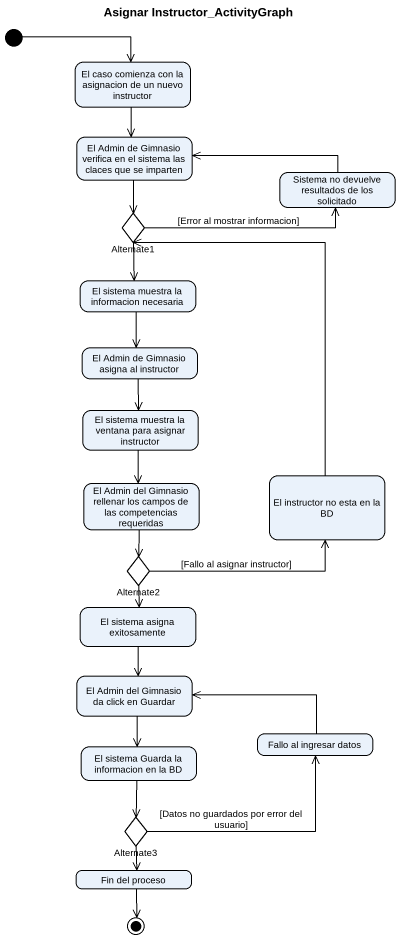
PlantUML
@startuml
title Asignar Instructor_ActivityGraph
hide empty description
state "El caso comienza con la asignacion de un nuevo instructor" as El_caso_comienza_con_la
state "El Admin de Gimnasio verifica en el sistema las claces que se imparten" as El_Admin_de_Gimnasio
state "Sistema no devuelve resultados de los solicitado" as Sistema_no_devuelve
state Alternate1 <<choice>>
state "El sistema muestra la informacion necesaria" as El_sistema_muestra_la
state "El Admin de Gimnasio asigna al instructor" as El_Admin_de_Gimnasio_asigna
state "El sistema muestra la ventana para asignar instructor" as El_sistema_muestra_la_2
state "El Admin del Gimnasio rellenar los campos de las competencias requeridas" as El_Admin_del_Gimnasio
state "El instructor no esta en la BD" as El_instructor_no_esta_en_la
state Alternate2 <<choice>>
state "El sistema asigna exitosamente" as El_sistema_asigna
state "El Admin del Gimnasio da click en Guardar" as El_Admin_del_Gimnasio_da
state "El sistema Guarda la informacion en la BD" as El_sistema_Guarda_la
state "Fallo al ingresar datos" as Fallo_al_ingresar_datos
state Alternate3 <<choice>>
state "Fin del proceso" as Fin_del_proceso
[*] -right-> El_caso_comienza_con_la
El_caso_comienza_con_la --> El_Admin_de_Gimnasio
El_Admin_de_Gimnasio --> Alternate1
Sistema_no_devuelve -left-> El_Admin_de_Gimnasio
Alternate1 -right-> Sistema_no_devuelve : [Error al mostrar informacion]
Alternate1 --> El_sistema_muestra_la
El_sistema_muestra_la --> El_Admin_de_Gimnasio_asigna
El_Admin_de_Gimnasio_asigna --> El_sistema_muestra_la_2
El_sistema_muestra_la_2 --> El_Admin_del_Gimnasio
El_Admin_del_Gimnasio --> Alternate2
El_instructor_no_esta_en_la -up-> Alternate1
Alternate2 -right-> El_instructor_no_esta_en_la : [Fallo al asignar instructor]
Alternate2 --> El_sistema_asigna
El_sistema_asigna --> El_Admin_del_Gimnasio_da
El_Admin_del_Gimnasio_da --> El_sistema_Guarda_la
El_sistema_Guarda_la --> Alternate3
Fallo_al_ingresar_datos -left-> El_Admin_del_Gimnasio_da
Alternate3 -right-> Fallo_al_ingresar_datos : [Datos no guardados por error del usuario]
Alternate3 --> Fin_del_proceso
Fin_del_proceso --> [*]
@enduml
